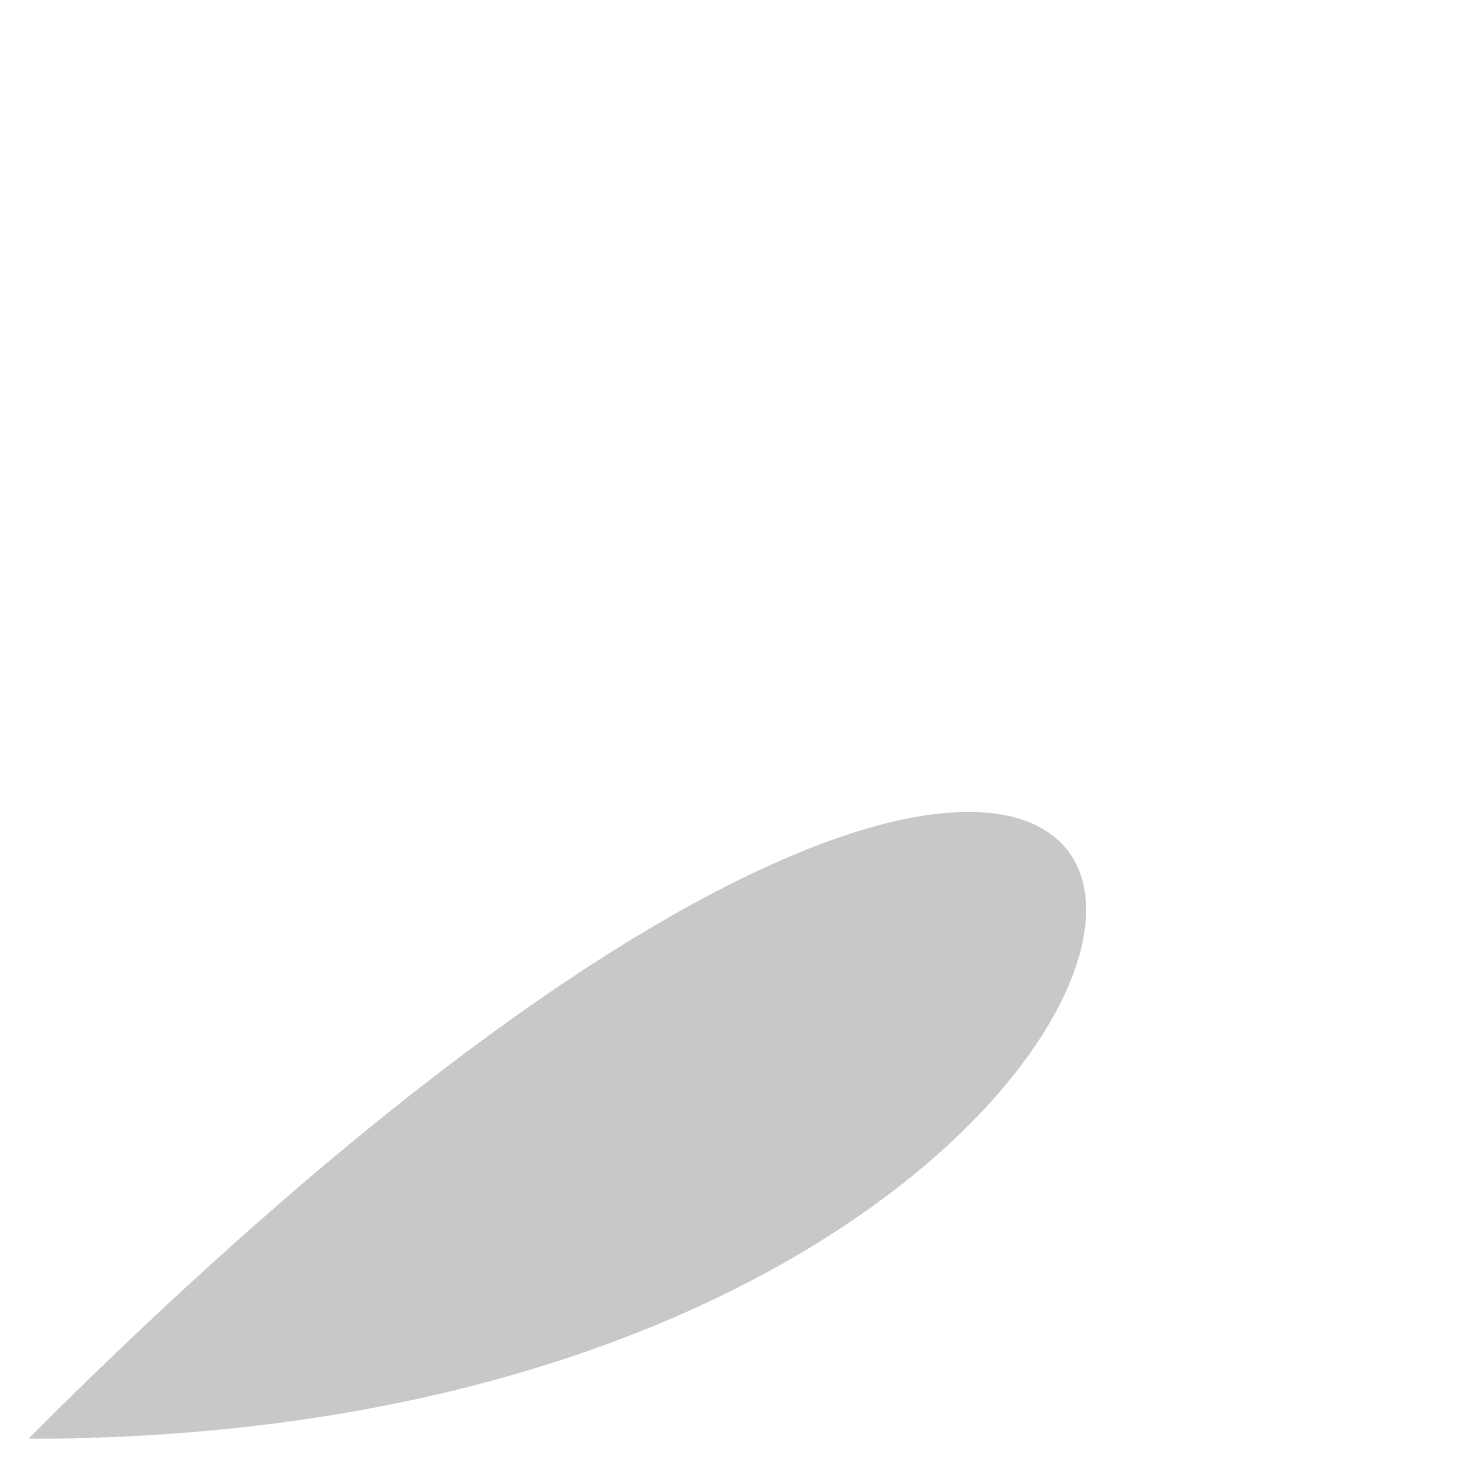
# Model space of a CAD drawing. Header units: millimetres. Extents: x 0 to 10, y 0 to 10.
import ezdxf

# ---------------------------------------------------------------- set-up
doc = ezdxf.new("R2010")
doc.units = ezdxf.units.MM

msp = doc.modelspace()

# ---------------------------------------------------------------- hatches: boundary and pattern name
h = msp.add_hatch(color=7)
edge = h.paths.add_edge_path()
edge.add_spline(control_points=[(0, 0), (10, 0), (10, 10), (0, 0)], knot_values=[0, 0, 0, 0, 1, 1, 1, 1], degree=3, periodic=0)

doc.saveas('drawing.dxf')
